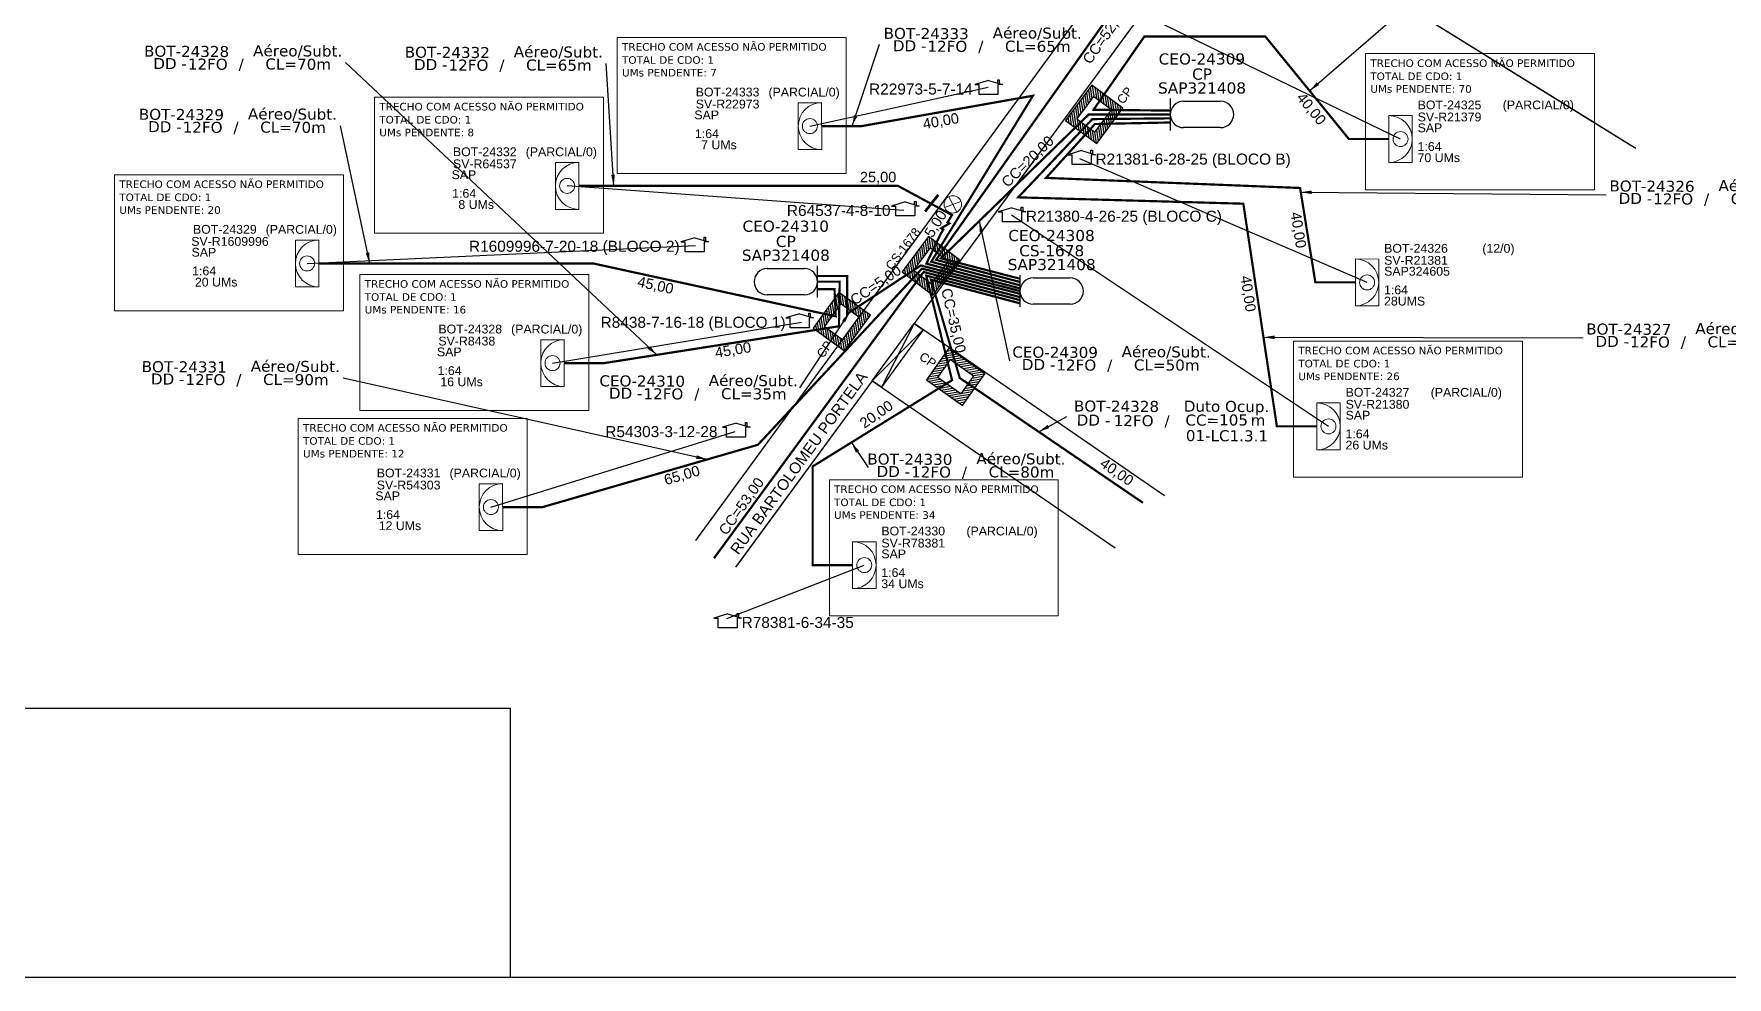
# Model space of a CAD drawing. Header units: millimetres. Extents: x 13779 to 15535, y -3498 to -2904.
# Drawn here: x 14019.8 to 14326.9, y -3498 to -3326.9 of the extents above; entities that cross this region are included whole.
import ezdxf
from ezdxf.enums import TextEntityAlignment as Align

# ---------------------------------------------------------------- set-up
doc = ezdxf.new("R2010")
doc.units = ezdxf.units.MM
doc.header["$MEASUREMENT"] = 0
for name, color, linetype in [('10.1-Caixas Subterrâneas', 5, 'Continuous'), ('20.5-CEO', 1, 'Continuous'), ('CAP a instalar', 1, 'Continuous'), ('label_cabos', 7, 'Continuous'), ('METRAGEM', 92, 'Continuous'), ('QUADRA', 94, 'Continuous'), ('Subida Lateral', 5, 'Continuous'), ('surveys', 7, 'Continuous'), ('surveys legendas', 7, 'Continuous')]:
    doc.layers.add(name, color=color, linetype=linetype)
for name, color, linetype, lineweight in [('10.4-Postes', 1, 'Continuous', 0), ("20.0-LEGENDA DOS CDO'S", 1, 'Continuous', 0), ('20.1-CDO_INTERIOR', 1, 'Continuous', 0), ('Segmento Logradouro Texto', 251, 'Continuous', 0)]:
    doc.layers.add(name, color=color, linetype=linetype, lineweight=lineweight)
doc.layers.add('DROP DE CLIENTE', color=140, linetype='Continuous', plot=False)
doc.styles.add('ARIAL', font='arial.ttf')
doc.styles.add('DIGICADE', font='arial.ttf')
doc.styles.add('siredit', font='verdana.ttf')
doc.dimstyles.new('CC', dxfattribs={"dimtxt": 1, "dimasz": 2, "dimexe": 0.18, "dimexo": 0.0625, "dimgap": 0.09, "dimtad": 0, "dimdec": 0, "dimrnd": 1, "dimzin": 0, "dimdsep": 46, "dimtxsty": 'siredit', "dimblk": 'NONE', "dimcen": 0, "dimse1": 1, "dimse2": 1, "dimsd1": 1, "dimsd2": 1, "dimclrt": 7, "dimadec": 0, "dimazin": 0, "dimtfac": 1, "dimtdec": 0, "dimtofl": 0, "dimtmove": 0, "dimatfit": 3, "dimfxl": 0, "dimtolj": 1, "dimtzin": 0, "dimarcsym": 0})

# ---------------------------------------------------------------- blocks, each defined once
blk = doc.blocks.new('SURVEY_SURVEY')
for p, q in [((-0.0000126, 0.0000127), (-0.0000251, 0.000009)), ((-0.0000251, 0.000009), (-0.0000212, 0.000009)), ((-0.0000212, 0), (-0.0000212, 0.000009)), ((-0.000004, 0), (-0.0000212, 0)), ((-0.0000126, 0.0000127), (0, 0.000009)), ((-0.0000041, 0.0000132), (-0.0000028, 0.0000132)), ((-0.0000041, 0.0000103), (-0.0000041, 0.0000132)), ((0, 0.000009), (-0.000004, 0.000009)), ((-0.000004, 0.000009), (-0.000004, 0)), ((-0.0000028, 0.0000132), (-0.0000028, 0.0000099))]:
    blk.add_line(p, q)
blk = doc.blocks.new('*X14')
at = {"color": 0, "linetype": 'Continuous'}
for p, q in [((-1.25, 0.34099), (-0.49099, 1.1)), ((-1.25, 0.517767), (-0.667767, 1.1)), ((-1.25, 0.694544), (-0.844544, 1.1)), ((-1.25, 0.87132), (-1.02132, 1.1)), ((-1.25, 1.048097), (-1.198097, 1.1)), ((-0.789214, 0.625), (-0.314214, 1.1)), ((-0.612437, 0.625), (-0.137437, 1.1)), ((-0.43566, 0.625), (0.03934, 1.1)), ((-0.258883, 0.625), (0.216117, 1.1)), ((-0.082107, 0.625), (0.392893, 1.1)), ((0.09467, 0.625), (0.56967, 1.1)), ((0.271447, 0.625), (0.746447, 1.1)), ((0.448223, 0.625), (0.923223, 1.1)), ((0.625, 0.625), (1.1, 1.1)), ((0.801777, 0.625), (1.25, 1.073223)), ((-1.25, 0.164214), (-0.8035, 0.610714)), ((-1.25, -0.012563), (-0.8035, 0.433937)), ((-1.25, -0.18934), (-0.8035, 0.25716)), ((-1.25, -0.366117), (-0.8035, 0.080383)), ((0.8035, 0.449947), (1.25, 0.896447)), ((0.8035, 0.27317), (1.25, 0.71967)), ((0.8035, 0.096393), (1.25, 0.542893)), ((0.8035, -0.080383), (1.25, 0.366117)), ((0.8035, -0.25716), (1.25, 0.18934)), ((0.8035, -0.433937), (1.25, 0.012563)), ((-1.25, -0.542893), (-0.8035, -0.096393)), ((-1.25, -0.71967), (-0.8035, -0.27317)), ((-1.25, -0.896447), (-0.8035, -0.449947)), ((-1.25, -1.073223), (-0.801777, -0.625)), ((-1.1, -1.1), (-0.625, -0.625)), ((-0.923223, -1.1), (-0.448223, -0.625)), ((-0.746447, -1.1), (-0.271447, -0.625)), ((-0.56967, -1.1), (-0.09467, -0.625)), ((-0.392893, -1.1), (0.082107, -0.625)), ((-0.216117, -1.1), (0.258883, -0.625)), ((-0.03934, -1.1), (0.43566, -0.625)), ((0.137437, -1.1), (0.612437, -0.625)), ((0.314214, -1.1), (0.789214, -0.625)), ((0.49099, -1.1), (1.25, -0.34099)), ((0.667767, -1.1), (1.25, -0.517767)), ((0.8035, -0.610714), (1.25, -0.164214)), ((0.844544, -1.1), (1.25, -0.694544)), ((1.02132, -1.1), (1.25, -0.87132)), ((1.198097, -1.1), (1.25, -1.048097))]:
    blk.add_line(p, q, dxfattribs=at)
blk = doc.blocks.new('MANHOLE_MQ')
at = {"color": 0, "linetype": 'Continuous'}
for p, q in [((0.00000623, 0.00000569), (-0.00000627, 0.00000569)), ((-0.00000627, 0.00000569), (-0.00000627, -0.00000531)), ((0.00000623, -0.00000531), (0.00000623, 0.00000569)), ((-0.00000404, 0.00000331), (0.00000399, 0.00000331)), ((-0.00000404, -0.00000294), (-0.00000404, 0.00000331)), ((0.00000399, 0.00000331), (0.00000399, -0.00000294)), ((0.00000399, -0.00000294), (-0.00000404, -0.00000294)), ((0.00000399, -0.00000294), (0.00000399, -0.00000294)), ((-0.00000627, -0.00000531), (0.00000623, -0.00000531))]:
    blk.add_line(p, q, dxfattribs=at)
at = {"color": 0, "linetype": 'Continuous', "xscale": 5e-06, "yscale": 5e-06, "zscale": 1e-05}
blk.add_blockref('*X14', (-0.00000002, 0.00000019), dxfattribs=at)
blk = doc.blocks.new('CDOI_CT_ESQ')
at = {"layer": '20.1-CDO_INTERIOR', "color": 8, "lineweight": 18}
blk.add_lwpolyline([(-2.12, -2.13), (-2.12, 2.12), (0, 2.12), (0.01, -2.13)], close=True, dxfattribs=at)
blk.add_circle((-1.06, 0), 0.68, dxfattribs=at)
blk.add_arc((0.01, 0), 2.13, 90.0276, 270.0276, dxfattribs=at)
at = {"layer": "20.0-LEGENDA DOS CDO'S", "color": 8, "style": 'ARIAL'}
for tag, p in [('CDO_N', (-9.3, 2.69)), ('SURVEY', (-9.3, 1.6)), ('SAP', (-9.3, 0.61)), ('1:XX', (-9.31, -1.08)), ('UMS', (-9.31, -2.09))]:
    blk.add_attdef(tag, p, '', height=0.8, rotation=359.9724, dxfattribs=at)
blk.add_attdef('FIBRAS_UTILIZADAS', text='', height=0.8, rotation=359.9724, dxfattribs=at).set_placement((-1.59, 2.69), align=Align.CENTER)
blk = doc.blocks.new('CDOI_CT_DRT')
at = {"layer": '20.1-CDO_INTERIOR', "color": 8, "lineweight": 18}
blk.add_lwpolyline([(2.13, -2.13), (2.13, 2.12), (0, 2.12), (0, -2.13)], close=True, dxfattribs=at)
blk.add_circle((1.06, 0), 0.68, dxfattribs=at)
blk.add_arc((0, 0), 2.13, 269.9724, 89.9724, dxfattribs=at)
at = {"layer": "20.0-LEGENDA DOS CDO'S", "color": 8, "style": 'ARIAL'}
for tag, p in [('CDO_N', (2.61, 2.69)), ('SURVEY', (2.61, 1.6)), ('SAP', (2.61, 0.61)), ('1:XX', (2.6, -1.08)), ('UMS', (2.6, -2.09))]:
    blk.add_attdef(tag, p, '', height=0.8, rotation=359.9724, dxfattribs=at)
blk.add_attdef('FIBRAS_UTILIZADAS', text='', height=0.8, rotation=359.9724, dxfattribs=at).set_placement((10.32, 2.69), align=Align.CENTER)
blk = doc.blocks.new('_None')
blk = doc.blocks.new('LEGENDA DOS CABOS')
at = {"layer": 'label_cabos', "color": 0, "style": 'siredit'}
for tag, p in [('ID', (4.24, 1.63)), ('XX', (14.31, 1.67)), ('TIPO_CABO', (2.74, 0.52)), ('CABO', (6.16, 0.47)), ('/', (9.19, 0.47)), ('METROS', (14.36, 0.47))]:
    blk.add_attdef(tag, text='', height=1, rotation=359.69, dxfattribs=at).set_placement(p, align=Align.MIDDLE_CENTER)
blk = doc.blocks.new('Inst CB DT OCUP CFOA-SM-ASU-120-S-12')
at = {"layer": 'label_cabos', "color": 0, "style": 'siredit'}
for tag, flags, p in [('ID_ATIVIDADE', 3, (1.31, 2.67)), ('FATOR', 1, (11.56, 2.55))]:
    blk.add_attdef(tag, text='', height=1, rotation=359.69, dxfattribs=dict(at, flags=flags)).set_placement(p, align=Align.MIDDLE_CENTER)
for tag, p in [('DESTINO_CABO', (3.13, 1.26)), ('TIPO_CABO', (13.11, 1.24)), ('TIPO_CABO', (1.26, 0)), ('CABO', (4.69, -0.05)), ('/', (7.71, -0.05)), ('LANCE', (10.91, 0)), ('UND', (15.96, 0)), ('FID', (13.15, -1.41))]:
    blk.add_attdef(tag, text='', height=1, rotation=359.69, dxfattribs=at).set_placement(p, align=Align.MIDDLE_CENTER)
blk.add_attdef('QTDE', (12.43, -0.47), '', height=1, rotation=359.69, dxfattribs=at)

msp = doc.modelspace()

# ---------------------------------------------------------------- linework, layer by layer
msp.add_lwpolyline([(13779.2, -3497.96), (14617.76, -3497.96), (14617.76, -2903.96), (13779.2, -2903.96), (13779.2, -3497.96)])
at = {"color": 0, "const_width": 0.494}
msp.add_lwpolyline([(14183.83, -3356.09), (14181.44, -3359.12)], dxfattribs=at)
at = {"color": 0, "linetype": 'Continuous'}
msp.add_lwpolyline([(14171.85, -3389.81), (14179.46, -3379.43), (14181.11, -3380.57), (14173.52, -3390.96), (14171.85, -3389.81), (14181.11, -3380.57), (14179.46, -3379.43), (14173.52, -3390.96)], dxfattribs=at)
at = {"color": 7}
for points in [[(13779.27, -3449.2), (14106.23, -3449.2)], [(14106.23, -3449.2), (14106.23, -3497.96)]]:
    msp.add_lwpolyline(points, dxfattribs=at)
at = {"layer": '10.4-Postes', "color": 0}
for points in [[(14187.95, -3357.28), (14184.99, -3358.38)], [(14185.72, -3356.44), (14187.22, -3359.22)]]:
    msp.add_lwpolyline(points, dxfattribs=at)
msp.add_circle((14186.47, -3357.83), 1.58, dxfattribs=at)
at = {"layer": '20.1-CDO_INTERIOR', "color": 0}
for points in [[(14125.63, -3327.54), (14125.63, -3352.21), (14167.14, -3352.21), (14167.14, -3327.54), (14125.63, -3327.54)], [(14261.32, -3330.49), (14261.32, -3355.17), (14302.83, -3355.17), (14302.83, -3330.49), (14261.32, -3330.49)], [(14081.62, -3338.38), (14081.62, -3363.05), (14123.13, -3363.05), (14123.13, -3338.38), (14081.62, -3338.38)], [(14034.47, -3352.45), (14034.47, -3377.12), (14075.98, -3377.12), (14075.98, -3352.45), (14034.47, -3352.45)], [(14078.97, -3370.52), (14078.97, -3395.2), (14120.48, -3395.2), (14120.48, -3370.52), (14078.97, -3370.52)], [(14248.26, -3382.61), (14248.26, -3407.28), (14289.77, -3407.28), (14289.77, -3382.61), (14248.26, -3382.61)], [(14067.79, -3396.63), (14067.79, -3421.3), (14109.3, -3421.3), (14109.3, -3396.63), (14067.79, -3396.63)], [(14164.08, -3407.76), (14164.08, -3432.43), (14205.59, -3432.43), (14205.59, -3407.76), (14164.08, -3407.76)]]:
    msp.add_lwpolyline(points, dxfattribs=at)
at = {"layer": '20.1-CDO_INTERIOR', "color": 10, "lineweight": 18}
msp.add_lwpolyline([(14263.71, -3376.23), (14263.71, -3367.73), (14259.46, -3367.72), (14259.46, -3376.22)], close=True, dxfattribs=at)
msp.add_circle((14261.59, -3371.98), 1.36, dxfattribs=at)
msp.add_arc((14259.46, -3371.97), 4.25, 269.9724, 89.9724, dxfattribs=at)
at = {"layer": '20.5-CEO', "color": 5}
for p, q in [((14228.3, -3339.12), (14235.01, -3339.12)), ((14235.01, -3343.91), (14228.3, -3343.91)), ((14201.04, -3371.15), (14207.75, -3371.15)), ((14207.75, -3375.93), (14201.04, -3375.93))]:
    msp.add_line(p, q, dxfattribs=at)
at = {"layer": '20.5-CEO', "color": 0}
for p, q in [((14152.83, -3369.46), (14159.55, -3369.46)), ((14159.55, -3374.24), (14152.83, -3374.24))]:
    msp.add_line(p, q, dxfattribs=at)
at = {"layer": '20.5-CEO', "color": 5}
for points in [[(14225.91, -3338.63), (14225.91, -3344.4)], [(14198.65, -3370.65), (14198.65, -3376.42)]]:
    msp.add_lwpolyline(points, dxfattribs=at)
at = {"layer": '20.5-CEO', "color": 0}
msp.add_lwpolyline([(14161.94, -3374.73), (14161.94, -3368.96)], dxfattribs=at)
at = {"layer": '20.5-CEO', "color": 5}
for centre, start, end in [((14228.3, -3341.51), 90, 270), ((14235.01, -3341.51), 270, 90), ((14201.04, -3373.54), 90, 270), ((14207.75, -3373.54), 270, 90)]:
    msp.add_arc(centre, 2.39, start, end, dxfattribs=at)
at = {"layer": '20.5-CEO', "color": 0}
for centre, start, end in [((14152.83, -3371.85), 90, 270), ((14159.55, -3371.85), 270, 90)]:
    msp.add_arc(centre, 2.39, start, end, dxfattribs=at)
at = {"layer": 'CAP a instalar', "color": 5, "ltscale": 5}
msp.add_lwpolyline([(14218.07, -3319.03, 0.4, 0.4, 0), (14183.43, -3367.88, 0.4, 0.4, 0), (14198.65, -3371.9, 0, 0, 0)], format="xyseb", dxfattribs=at)
at = {"layer": 'CAP a instalar', "color": 0, "ltscale": 5}
for points in [[(14265.54, -3345.97, 0.4, 0.4, 0), (14258.29, -3345.97, 0.4, 0.4, 0), (14243.13, -3327.37, 0.4, 0.4, 0), (14221.2, -3327.38, 0.4, 0.4, 0), (14211.98, -3340.66, 0.4, 0.4, 0), (14225.91, -3340.82, 0, 0, 0)], [(14162.68, -3343.63, 0.4, 0.4, 0), (14169.93, -3343.63, 0.4, 0.4, 0), (14201, -3338.12, 0.4, 0.4, 0), (14182.56, -3368.23, 0.4, 0.4, 0), (14198.65, -3372.5, 0, 0, 0)], [(14225.91, -3342.22, 0.4, 0.4, 0), (14211.77, -3342.36, 0.4, 0.4, 0), (14198.32, -3356.55, 0.4, 0.4, 0), (14239.15, -3357.7, 0.4, 0.4, 0), (14245.23, -3398.08, 0.4, 0.4, 0), (14252.48, -3398.08, 0, 0, 0)], [(14118.66, -3354.47, 0.4, 0.4, 0), (14125.91, -3354.47, 0.4, 0.4, 0), (14176.53, -3354.47, 0.4, 0.4, 0), (14186.32, -3359.76, 0.4, 0.4, 0), (14186.01, -3360.24, 0, 0, 0)], [(14198.65, -3373.06, 0.4, 0.4, 0), (14181.68, -3368.57, 0.4, 0.4, 0), (14184.21, -3363.3, 0, 0, 0)], [(14104.84, -3412.72, 0.4, 0.4, 0), (14112.09, -3412.72, 0.4, 0.4, 0), (14151.13, -3401.42, 0.4, 0.4, 0), (14180.88, -3369.47, 0.4, 0.4, 0), (14198.65, -3374.04, 0, 0, 0)], [(14198.65, -3375.18, 0.4, 0.4, 0), (14181.65, -3370.74, 0.4, 0.4, 0), (14186.33, -3389.71, 0.4, 0.4, 0), (14161.05, -3405.35, 0.4, 0.4, 0), (14161.05, -3423.24, 0.4, 0.4, 0), (14168.3, -3423.24, 0, 0, 0)], [(14161.94, -3370.82, 0.4, 0.4, 0), (14167.31, -3370.82, 0.4, 0.4, 0), (14167.31, -3377.68, 0.4, 0.4, 0), (14180.67, -3368.9, 0.4, 0.4, 0), (14198.65, -3373.54, 0, 0, 0)]]:
    msp.add_lwpolyline(points, format="xyseb", dxfattribs=at)
at = {"layer": 'CAP a instalar', "color": 5, "ltscale": 5, "const_width": 0.4}
msp.add_lwpolyline([(14198.65, -3371.31), (14184.33, -3367.6), (14211.1, -3341.53), (14225.91, -3341.51)], dxfattribs=at)
at = {"layer": 'CAP a instalar', "color": 1, "ltscale": 5}
msp.add_lwpolyline([(14225.91, -3342.97, 0.4, 0.4, 0), (14212.24, -3343.25, 0.4, 0.4, 0), (14203.38, -3353.02, 0.4, 0.4, 0), (14249.44, -3354.85, 0.4, 0.4, 0), (14252.21, -3371.97, 0.4, 0.4, 0), (14259.46, -3371.97, 0, 0, 0)], format="xyseb", dxfattribs=at)
at = {"layer": 'CAP a instalar', "color": 0, "ltscale": 5, "const_width": 0.4}
for points in [[(14071.51, -3368.54), (14078.76, -3368.54), (14121.27, -3368.54), (14121.27, -3368.54), (14165.24, -3378.13), (14165.24, -3378.13), (14165.02, -3373.21), (14161.94, -3373.21)], [(14198.65, -3374.64), (14181.18, -3370.08), (14143.16, -3422)], [(14161.94, -3371.85), (14165.96, -3371.85), (14165.82, -3379.93), (14165.82, -3379.93), (14123.26, -3386.61), (14116.01, -3386.61)]]:
    msp.add_lwpolyline(points, dxfattribs=at)
at = {"layer": 'CAP a instalar', "color": 0, "ltscale": 2.5}
msp.add_lwpolyline([(14220.94, -3411.94, 0.4, 0.4, 0), (14187.73, -3389.31, 0.4, 0.4, 0), (14182.5, -3371.48, 0.4, 0.4, 0), (14198.65, -3375.77, 0, 0, 0)], format="xyseb", dxfattribs=at)
at = {"layer": 'DROP DE CLIENTE', "color": 0, "linetype": 'Continuous'}
for points in [[(14267.66, -3345.97), (14223.43, -3324.6)], [(14160.55, -3343.63), (14192.88, -3336.55)], [(14177.57, -3358.92), (14116.53, -3354.47)], [(14254.6, -3398.09), (14197.13, -3359.76)], [(14069.39, -3368.54), (14139.79, -3365.3)], [(14113.89, -3386.61), (14159.01, -3379.19)], [(14102.71, -3412.72), (14146.99, -3399.03)], [(14145.48, -3432.9), (14170.42, -3423.24)]]:
    msp.add_lwpolyline(points, dxfattribs=at)
at = {"layer": 'DROP DE CLIENTE', "linetype": 'Continuous'}
msp.add_lwpolyline([(14261.59, -3371.98), (14209.5, -3349.55)], dxfattribs=at)
at = {"layer": 'QUADRA', "color": 4}
for points in [[(14139.89, -3418.75), (14226.79, -3299.77), (14227.11, -3298.89), (14227.24, -3297.97), (14227.15, -3297.04), (14226.86, -3296.15), (14226.39, -3295.34), (14225.74, -3294.63), (14224.94, -3294.07), (14224.04, -3293.59), (14162.21, -3255.02), (14135.32, -3239.37), (14104.71, -3225.32), (14075.29, -3212.84), (14073.01, -3211.82), (14057.37, -3205.91), (14041.16, -3201.53), (14026.08, -3197.85), (13992.82, -3193.14), (13959.24, -3191.67), (13925.65, -3193.44), (13892.46, -3198.47), (13866.67, -3204.72), (13839.83, -3213)], [(14302.83, -3343.06), (14239.57, -3303.81), (14238.64, -3303.28), (14237.58, -3303.04), (14236.5, -3303.11), (14235.48, -3303.49), (14234.65, -3304.13), (14234.07, -3304.99), (14179.46, -3379.43)]]:
    msp.add_lwpolyline(points, dxfattribs=at)
at = {"layer": 'QUADRA', "color": 0}
for points in [[(14302.83, -3343.06), (14239.57, -3303.81), (14238.64, -3303.28), (14237.58, -3303.04), (14236.5, -3303.11), (14235.48, -3303.49), (14234.65, -3304.13), (14234.07, -3304.99), (14179.46, -3379.43)], [(14309.27, -3347.06), (14239.57, -3303.81), (14238.64, -3303.28), (14237.58, -3303.04), (14236.5, -3303.11), (14235.48, -3303.49), (14234.65, -3304.13), (14234.07, -3304.99), (14179.46, -3379.43)], [(14310.33, -3347.72), (14239.57, -3303.81), (14238.64, -3303.28), (14237.58, -3303.04), (14236.5, -3303.11), (14235.48, -3303.49), (14234.65, -3304.13), (14234.07, -3304.99), (14179.46, -3379.43)], [(14224.83, -3410.66), (14179.46, -3379.43)], [(14171.85, -3389.81), (14147.05, -3423.62)], [(14171.85, -3389.81), (14147.46, -3423.05)], [(14171.85, -3389.81), (14147.6, -3422.86)], [(14171.85, -3389.81), (14215.93, -3420.08)]]:
    msp.add_lwpolyline(points, dxfattribs=at)
at = {"layer": 'Subida Lateral', "color": 0, "const_width": 0.4}
msp.add_lwpolyline([(14186.01, -3360.24), (14185.52, -3361.09), (14185.84, -3361.27), (14184.36, -3362.16), (14184.74, -3362.38), (14184.21, -3363.3)], dxfattribs=at)

# ---------------------------------------------------------------- block references
at = {"layer": '10.1-Caixas Subterrâneas', "color": 0, "yscale": 639575.1086223164, "zscale": 639575.1086223164}
for p, xscale, rotation in [((14212.01, -3341.43), 639575.1086223165, 233.3752063773877), ((14182.37, -3368.9), 639575.1086223164, 232.9137714706371), ((14166.22, -3379.05), 639575.1086223164, 234.0520737370764), ((14187.03, -3388.99), 639575.1086223163, 144.7984133941828)]:
    msp.add_blockref('MANHOLE_MQ', p, dxfattribs=dict(at, xscale=xscale, rotation=rotation))
at = {"layer": '20.1-CDO_INTERIOR', "color": 0}
ref = msp.add_blockref('CDOI_CT_ESQ', (14162.67, -3343.63), dxfattribs=dict(at, xscale=2, yscale=2, zscale=2))
ref.add_attrib('CDO_N', '     BOT-24333', dxfattribs={"layer": "20.0-LEGENDA DOS CDO'S", "color": 8, "height": 1.6, "rotation": 359.9724, "style": 'ARIAL'}).set_placement((14144.07, -3338.25), align=Align.CENTER)
ref.add_attrib('FIBRAS_UTILIZADAS', '(PARCIAL/0)', dxfattribs={"layer": "20.0-LEGENDA DOS CDO'S", "color": 8, "height": 1.6, "rotation": 359.9724, "style": 'ARIAL'}).set_placement((14159.5, -3338.26), align=Align.CENTER)
ref.add_attrib('SURVEY', '     SV-R22973', dxfattribs={"layer": "20.0-LEGENDA DOS CDO'S", "color": 8, "height": 1.6, "rotation": 359.9724, "style": 'ARIAL'}).set_placement((14144.08, -3340.43), align=Align.CENTER)
ref.add_attrib('SAP', 'SAP', dxfattribs={"layer": "20.0-LEGENDA DOS CDO'S", "color": 8, "height": 1.6, "rotation": 359.9724, "style": 'ARIAL'}).set_placement((14144.07, -3342.4), align=Align.RIGHT)
ref.add_attrib('1:XX', '1:64', dxfattribs={"layer": "20.0-LEGENDA DOS CDO'S", "color": 8, "height": 1.6, "rotation": 359.9724, "style": 'ARIAL'}).set_placement((14144.06, -3345.79), align=Align.RIGHT)
ref.add_attrib('UMS', '7 UMs', dxfattribs={"layer": "20.0-LEGENDA DOS CDO'S", "color": 8, "height": 1.6, "rotation": 359.9724, "style": 'ARIAL'}).set_placement((14144.06, -3347.82), align=Align.CENTER)
ref = msp.add_blockref('CDOI_CT_DRT', (14265.53, -3345.97), dxfattribs=dict(at, xscale=2, yscale=2, zscale=2))
ref.add_attrib('CDO_N', 'BOT-24325', (14270.76, -3340.59), dxfattribs={"layer": "20.0-LEGENDA DOS CDO'S", "color": 8, "height": 1.6, "rotation": 359.9724, "style": 'ARIAL'})
ref.add_attrib('FIBRAS_UTILIZADAS', '(PARCIAL/0)', (14286.18, -3340.59), dxfattribs={"layer": "20.0-LEGENDA DOS CDO'S", "color": 8, "height": 1.6, "rotation": 359.9724, "style": 'ARIAL'})
ref.add_attrib('SURVEY', 'SV-R21379', (14270.76, -3342.77), dxfattribs={"layer": "20.0-LEGENDA DOS CDO'S", "color": 8, "height": 1.6, "rotation": 359.9724, "style": 'ARIAL'})
ref.add_attrib('SAP', 'SAP', (14270.75, -3344.74), dxfattribs={"layer": "20.0-LEGENDA DOS CDO'S", "color": 8, "height": 1.6, "rotation": 359.9724, "style": 'ARIAL'})
ref.add_attrib('1:XX', '1:64', (14270.74, -3348.13), dxfattribs={"layer": "20.0-LEGENDA DOS CDO'S", "color": 8, "height": 1.6, "rotation": 359.9724, "style": 'ARIAL'})
ref.add_attrib('UMS', '70 UMs', (14270.74, -3350.15), dxfattribs={"layer": "20.0-LEGENDA DOS CDO'S", "color": 8, "height": 1.6, "rotation": 359.9724, "style": 'ARIAL'})
ref = msp.add_blockref('CDOI_CT_ESQ', (14118.65, -3354.47), dxfattribs=dict(at, xscale=2, yscale=2, zscale=2))
ref.add_attrib('CDO_N', '     BOT-24332', dxfattribs={"layer": "20.0-LEGENDA DOS CDO'S", "color": 8, "height": 1.6, "rotation": 359.9724, "style": 'ARIAL'}).set_placement((14100.05, -3349.08), align=Align.CENTER)
ref.add_attrib('FIBRAS_UTILIZADAS', '(PARCIAL/0)', dxfattribs={"layer": "20.0-LEGENDA DOS CDO'S", "color": 8, "height": 1.6, "rotation": 359.9724, "style": 'ARIAL'}).set_placement((14115.48, -3349.09), align=Align.CENTER)
ref.add_attrib('SURVEY', '     SV-R64537', dxfattribs={"layer": "20.0-LEGENDA DOS CDO'S", "color": 8, "height": 1.6, "rotation": 359.9724, "style": 'ARIAL'}).set_placement((14100.06, -3351.27), align=Align.CENTER)
ref.add_attrib('SAP', 'SAP', dxfattribs={"layer": "20.0-LEGENDA DOS CDO'S", "color": 8, "height": 1.6, "rotation": 359.9724, "style": 'ARIAL'}).set_placement((14100.05, -3353.24), align=Align.RIGHT)
ref.add_attrib('1:XX', '1:64', dxfattribs={"layer": "20.0-LEGENDA DOS CDO'S", "color": 8, "height": 1.6, "rotation": 359.9724, "style": 'ARIAL'}).set_placement((14100.04, -3356.62), align=Align.RIGHT)
ref.add_attrib('UMS', '8 UMs', dxfattribs={"layer": "20.0-LEGENDA DOS CDO'S", "color": 8, "height": 1.6, "rotation": 359.9724, "style": 'ARIAL'}).set_placement((14100.04, -3358.65), align=Align.CENTER)
ref = msp.add_blockref('CDOI_CT_ESQ', (14071.5, -3368.54), dxfattribs=dict(at, xscale=2, yscale=2, zscale=2))
ref.add_attrib('CDO_N', '     BOT-24329', dxfattribs={"layer": "20.0-LEGENDA DOS CDO'S", "color": 8, "height": 1.6, "rotation": 359.9724, "style": 'ARIAL'}).set_placement((14052.91, -3363.15), align=Align.CENTER)
ref.add_attrib('FIBRAS_UTILIZADAS', '(PARCIAL/0)', dxfattribs={"layer": "20.0-LEGENDA DOS CDO'S", "color": 8, "height": 1.6, "rotation": 359.9724, "style": 'ARIAL'}).set_placement((14068.33, -3363.16), align=Align.CENTER)
ref.add_attrib('SURVEY', '        SV-R1609996', dxfattribs={"layer": "20.0-LEGENDA DOS CDO'S", "color": 8, "height": 1.6, "rotation": 359.9724, "style": 'ARIAL'}).set_placement((14052.91, -3365.34), align=Align.CENTER)
ref.add_attrib('SAP', 'SAP', dxfattribs={"layer": "20.0-LEGENDA DOS CDO'S", "color": 8, "height": 1.6, "rotation": 359.9724, "style": 'ARIAL'}).set_placement((14052.9, -3367.31), align=Align.RIGHT)
ref.add_attrib('1:XX', '1:64', dxfattribs={"layer": "20.0-LEGENDA DOS CDO'S", "color": 8, "height": 1.6, "rotation": 359.9724, "style": 'ARIAL'}).set_placement((14052.89, -3370.69), align=Align.RIGHT)
ref.add_attrib('UMS', '20 UMs', dxfattribs={"layer": "20.0-LEGENDA DOS CDO'S", "color": 8, "height": 1.6, "rotation": 359.9724, "style": 'ARIAL'}).set_placement((14052.89, -3372.72), align=Align.CENTER)
ref = msp.add_blockref('CDOI_CT_ESQ', (14116, -3386.61), dxfattribs=dict(at, xscale=2, yscale=2, zscale=2))
ref.add_attrib('CDO_N', '     BOT-24328', dxfattribs={"layer": "20.0-LEGENDA DOS CDO'S", "color": 8, "height": 1.6, "rotation": 359.9724, "style": 'ARIAL'}).set_placement((14097.41, -3381.23), align=Align.CENTER)
ref.add_attrib('FIBRAS_UTILIZADAS', '(PARCIAL/0)', dxfattribs={"layer": "20.0-LEGENDA DOS CDO'S", "color": 8, "height": 1.6, "rotation": 359.9724, "style": 'ARIAL'}).set_placement((14112.83, -3381.24), align=Align.CENTER)
ref.add_attrib('SURVEY', '   SV-R8438', dxfattribs={"layer": "20.0-LEGENDA DOS CDO'S", "color": 8, "height": 1.6, "rotation": 359.9724, "style": 'ARIAL'}).set_placement((14097.41, -3383.41), align=Align.CENTER)
ref.add_attrib('SAP', 'SAP', dxfattribs={"layer": "20.0-LEGENDA DOS CDO'S", "color": 8, "height": 1.6, "rotation": 359.9724, "style": 'ARIAL'}).set_placement((14097.4, -3385.38), align=Align.RIGHT)
ref.add_attrib('1:XX', '1:64', dxfattribs={"layer": "20.0-LEGENDA DOS CDO'S", "color": 8, "height": 1.6, "rotation": 359.9724, "style": 'ARIAL'}).set_placement((14097.39, -3388.77), align=Align.RIGHT)
ref.add_attrib('UMS', '16 UMs', dxfattribs={"layer": "20.0-LEGENDA DOS CDO'S", "color": 8, "height": 1.6, "rotation": 359.9724, "style": 'ARIAL'}).set_placement((14097.39, -3390.8), align=Align.CENTER)
ref = msp.add_blockref('CDOI_CT_DRT', (14252.47, -3398.08), dxfattribs=dict(at, xscale=2, yscale=2, zscale=2))
ref.add_attrib('CDO_N', 'BOT-24327', (14257.7, -3392.7), dxfattribs={"layer": "20.0-LEGENDA DOS CDO'S", "color": 8, "height": 1.6, "rotation": 359.9724, "style": 'ARIAL'})
ref.add_attrib('FIBRAS_UTILIZADAS', '(PARCIAL/0)', (14273.12, -3392.71), dxfattribs={"layer": "20.0-LEGENDA DOS CDO'S", "color": 8, "height": 1.6, "rotation": 359.9724, "style": 'ARIAL'})
ref.add_attrib('SURVEY', 'SV-R21380', (14257.7, -3394.88), dxfattribs={"layer": "20.0-LEGENDA DOS CDO'S", "color": 8, "height": 1.6, "rotation": 359.9724, "style": 'ARIAL'})
ref.add_attrib('SAP', 'SAP', (14257.69, -3396.86), dxfattribs={"layer": "20.0-LEGENDA DOS CDO'S", "color": 8, "height": 1.6, "rotation": 359.9724, "style": 'ARIAL'})
ref.add_attrib('1:XX', '1:64', (14257.68, -3400.24), dxfattribs={"layer": "20.0-LEGENDA DOS CDO'S", "color": 8, "height": 1.6, "rotation": 359.9724, "style": 'ARIAL'})
ref.add_attrib('UMS', '26 UMs', (14257.68, -3402.27), dxfattribs={"layer": "20.0-LEGENDA DOS CDO'S", "color": 8, "height": 1.6, "rotation": 359.9724, "style": 'ARIAL'})
ref = msp.add_blockref('CDOI_CT_ESQ', (14104.83, -3412.72), dxfattribs=dict(at, xscale=2, yscale=2, zscale=2))
ref.add_attrib('CDO_N', '     BOT-24331', dxfattribs={"layer": "20.0-LEGENDA DOS CDO'S", "color": 8, "height": 1.6, "rotation": 359.9724, "style": 'ARIAL'}).set_placement((14086.23, -3407.34), align=Align.CENTER)
ref.add_attrib('FIBRAS_UTILIZADAS', '(PARCIAL/0)', dxfattribs={"layer": "20.0-LEGENDA DOS CDO'S", "color": 8, "height": 1.6, "rotation": 359.9724, "style": 'ARIAL'}).set_placement((14101.66, -3407.34), align=Align.CENTER)
ref.add_attrib('SURVEY', '     SV-R54303', dxfattribs={"layer": "20.0-LEGENDA DOS CDO'S", "color": 8, "height": 1.6, "rotation": 359.9724, "style": 'ARIAL'}).set_placement((14086.24, -3409.52), align=Align.CENTER)
ref.add_attrib('SAP', 'SAP', dxfattribs={"layer": "20.0-LEGENDA DOS CDO'S", "color": 8, "height": 1.6, "rotation": 359.9724, "style": 'ARIAL'}).set_placement((14086.23, -3411.49), align=Align.RIGHT)
ref.add_attrib('1:XX', '1:64', dxfattribs={"layer": "20.0-LEGENDA DOS CDO'S", "color": 8, "height": 1.6, "rotation": 359.9724, "style": 'ARIAL'}).set_placement((14086.22, -3414.88), align=Align.RIGHT)
ref.add_attrib('UMS', '12 UMs', dxfattribs={"layer": "20.0-LEGENDA DOS CDO'S", "color": 8, "height": 1.6, "rotation": 359.9724, "style": 'ARIAL'}).set_placement((14086.22, -3416.9), align=Align.CENTER)
ref = msp.add_blockref('CDOI_CT_DRT', (14168.29, -3423.24), dxfattribs=dict(at, xscale=2, yscale=2, zscale=2))
ref.add_attrib('CDO_N', 'BOT-24330', (14173.51, -3417.86), dxfattribs={"layer": "20.0-LEGENDA DOS CDO'S", "color": 8, "height": 1.6, "rotation": 359.9724, "style": 'ARIAL'})
ref.add_attrib('FIBRAS_UTILIZADAS', '(PARCIAL/0)', (14188.94, -3417.86), dxfattribs={"layer": "20.0-LEGENDA DOS CDO'S", "color": 8, "height": 1.6, "rotation": 359.9724, "style": 'ARIAL'})
ref.add_attrib('SURVEY', 'SV-R78381', (14173.52, -3420.04), dxfattribs={"layer": "20.0-LEGENDA DOS CDO'S", "color": 8, "height": 1.6, "rotation": 359.9724, "style": 'ARIAL'})
ref.add_attrib('SAP', 'SAP', (14173.51, -3422.01), dxfattribs={"layer": "20.0-LEGENDA DOS CDO'S", "color": 8, "height": 1.6, "rotation": 359.9724, "style": 'ARIAL'})
ref.add_attrib('1:XX', '1:64', (14173.5, -3425.4), dxfattribs={"layer": "20.0-LEGENDA DOS CDO'S", "color": 8, "height": 1.6, "rotation": 359.9724, "style": 'ARIAL'})
ref.add_attrib('UMS', '34 UMs', (14173.5, -3427.42), dxfattribs={"layer": "20.0-LEGENDA DOS CDO'S", "color": 8, "height": 1.6, "rotation": 359.9724, "style": 'ARIAL'})
at = {"layer": 'label_cabos', "color": 0, "lineweight": 0, "xscale": 2, "yscale": 2, "zscale": 2}
for p, values in [((14173.16, -3330.1), {'ID': 'BOT-24333', 'CABO': '12FO', 'METROS': 'CL=65m', 'XX': 'Aéreo/Subt.', '/': '/', 'TIPO_CABO': 'DD -'}), ((14039.05, -3333.33), {'ID': 'BOT-24328', 'CABO': '12FO', 'METROS': 'CL=70m', 'XX': 'Aéreo/Subt.', '/': '/', 'TIPO_CABO': 'DD -'}), ((14086.32, -3333.51), {'ID': 'BOT-24332', 'CABO': '12FO', 'METROS': 'CL=65m', 'XX': 'Aéreo/Subt.', '/': '/', 'TIPO_CABO': 'DD -'}), ((14038.11, -3344.78), {'ID': 'BOT-24329', 'CABO': '12FO', 'METROS': 'CL=70m', 'XX': 'Aéreo/Subt.', '/': '/', 'TIPO_CABO': 'DD -'}), ((14304.77, -3357.78), {'ID': 'BOT-24326', 'CABO': '12FO', 'METROS': 'CL=65m', 'XX': 'Aéreo/Subt.', '/': '/', 'TIPO_CABO': 'DD -'}), ((14300.56, -3383.72), {'ID': 'BOT-24327', 'CABO': '12FO', 'METROS': 'CL=65m', 'XX': 'Aéreo/Subt.', '/': '/', 'TIPO_CABO': 'DD -'}), ((14196.54, -3387.9), {'ID': 'CEO-24309', 'CABO': '12FO', 'METROS': 'CL=50m', 'XX': 'Aéreo/Subt.', '/': '/', 'TIPO_CABO': 'DD -'}), ((14038.62, -3390.54), {'ID': 'BOT-24331', 'CABO': '12FO', 'METROS': 'CL=90m', 'XX': 'Aéreo/Subt.', '/': '/', 'TIPO_CABO': 'DD -'}), ((14121.67, -3393.12), {'ID': 'CEO-24310', 'CABO': '12FO', 'METROS': 'CL=35m', 'XX': 'Aéreo/Subt.', '/': '/', 'TIPO_CABO': 'DD -'}), ((14170.2, -3407.3), {'ID': 'BOT-24330', 'CABO': '12FO', 'METROS': 'CL=80m', 'XX': 'Aéreo/Subt.', '/': '/', 'TIPO_CABO': 'DD -'})]:
    msp.add_blockref('LEGENDA DOS CABOS', p, dxfattribs=at).add_auto_attribs(values)
at = {"layer": 'label_cabos', "color": 0, "lineweight": 0}
ref = msp.add_blockref('Inst CB DT OCUP CFOA-SM-ASU-120-S-12', (14209.89, -3396.95), dxfattribs=dict(at, xscale=2, yscale=2, zscale=2))
ref.add_attrib('DESTINO_CABO', 'BOT-24328', dxfattribs={"color": 0, "height": 2, "rotation": 359.69, "style": 'siredit'}).set_placement((14216.15, -3394.43), align=Align.MIDDLE_CENTER)
ref.add_attrib('CABO', '12FO', dxfattribs={"color": 0, "height": 2, "rotation": 359.69, "style": 'siredit'}).set_placement((14219.26, -3397.05), align=Align.MIDDLE_CENTER)
ref.add_attrib('TIPO_CABO', 'Duto Ocup.', dxfattribs={"color": 0, "height": 2, "rotation": 359.69, "style": 'siredit'}).set_placement((14236.1, -3394.46), align=Align.MIDDLE_CENTER)
ref.add_attrib('/', '/', dxfattribs={"color": 0, "height": 2, "rotation": 359.69, "style": 'siredit'}).set_placement((14225.32, -3397.05), align=Align.MIDDLE_CENTER)
ref.add_attrib('TIPO_CABO', 'DD - ', dxfattribs={"color": 0, "height": 2, "rotation": 359.69, "style": 'siredit'}).set_placement((14212.41, -3396.96), align=Align.MIDDLE_CENTER)
ref.add_attrib('FID', '01-LC1.3.1', dxfattribs={"color": 0, "height": 2, "rotation": 359.69, "style": 'siredit'}).set_placement((14236.18, -3399.78), align=Align.MIDDLE_CENTER)
ref.add_attrib('LANCE', 'CC=', dxfattribs={"color": 0, "height": 2, "rotation": 359.69, "style": 'siredit'}).set_placement((14231.71, -3396.95), align=Align.MIDDLE_CENTER)
ref.add_attrib('QTDE', '105', (14234.75, -3397.9), dxfattribs={"color": 0, "height": 2, "rotation": 359.69, "style": 'siredit'})
ref.add_attrib('UND', 'm', dxfattribs={"color": 0, "height": 2, "rotation": 359.69, "style": 'siredit'}).set_placement((14241.82, -3396.95), align=Align.MIDDLE_CENTER)
at = {"layer": 'surveys', "color": 0, "xscale": 200000, "yscale": 200000, "zscale": 200000}
for p in [(14195.46, -3337.9), (14212.34, -3350.61), (14180.37, -3359.93), (14199.71, -3360.97), (14142.18, -3366.42), (14161.19, -3380.21), (14149.7, -3400.03), (14148.17, -3434.64)]:
    msp.add_blockref('SURVEY_SURVEY', p, dxfattribs=at)

# ---------------------------------------------------------------- texts
at = {"layer": '10.1-Caixas Subterrâneas', "color": 0, "style": 'ARIAL'}
for s, rotation, p in [('CP', 53.3752, (14217.37, -3339.78)), ('CS-1678', 52.9138, (14175.4, -3369.87)), ('CP', 54.0521, (14162.94, -3385.83)), ('CP', 324.7984, (14180.21, -3385.79))]:
    msp.add_text(s, height=1.6, rotation=rotation, dxfattribs=at).set_placement(p)
at = {"layer": "20.0-LEGENDA DOS CDO'S", "color": 10, "style": 'ARIAL'}
for tag, p, s in [('BOT-24326', (14264.68, -3366.59), 'CDOIXXX'), ('SV-R21381', (14264.68, -3368.77), 'SV-XXXXXX'), ('SAP324605', (14264.68, -3370.75), 'SAP'), ('1:64', (14264.66, -3374.13), '1:64'), ('28UMS', (14264.66, -3376.16), 'UMs')]:
    msp.add_attdef(tag, p, s, height=1.6, rotation=359.9724, dxfattribs=at)
msp.add_attdef('(12/0)', text='(XX/YY)', height=1.6, rotation=359.9724, dxfattribs=at).set_placement((14285.4, -3366.6), align=Align.CENTER)
at = {"layer": '20.1-CDO_INTERIOR', "color": 0, "style": 'siredit'}
for s, p in [('TRECHO COM ACESSO NÃO PERMITIDO', (14126.48, -3329.95)), ('TOTAL DE CDO: 1', (14126.48, -3332.33)), ('TRECHO COM ACESSO NÃO PERMITIDO', (14262.17, -3332.91)), ('UMs PENDENTE: 7', (14126.48, -3334.63)), ('TOTAL DE CDO: 1', (14262.17, -3335.28)), ('UMs PENDENTE: 70', (14262.17, -3337.58)), ('TRECHO COM ACESSO NÃO PERMITIDO', (14082.46, -3340.79)), ('TOTAL DE CDO: 1', (14082.46, -3343.16)), ('UMs PENDENTE: 8', (14082.46, -3345.47)), ('TRECHO COM ACESSO NÃO PERMITIDO', (14035.32, -3354.86)), ('TOTAL DE CDO: 1', (14035.32, -3357.23)), ('UMs PENDENTE: 20', (14035.32, -3359.54)), ('TRECHO COM ACESSO NÃO PERMITIDO', (14079.82, -3372.94)), ('TOTAL DE CDO: 1', (14079.82, -3375.31)), ('UMs PENDENTE: 16', (14079.82, -3377.61)), ('TRECHO COM ACESSO NÃO PERMITIDO', (14249.11, -3385.02)), ('TOTAL DE CDO: 1', (14249.11, -3387.39)), ('UMs PENDENTE: 26', (14249.11, -3389.7)), ('TRECHO COM ACESSO NÃO PERMITIDO', (14068.64, -3399.04)), ('TOTAL DE CDO: 1', (14068.64, -3401.41)), ('UMs PENDENTE: 12', (14068.64, -3403.72)), ('TRECHO COM ACESSO NÃO PERMITIDO', (14164.93, -3410.17)), ('TOTAL DE CDO: 1', (14164.93, -3412.55)), ('UMs PENDENTE: 34', (14164.93, -3414.85))]:
    msp.add_text(s, height=1.3776, dxfattribs=at).set_placement(p)
at = {"layer": '20.5-CEO', "color": 5, "style": 'siredit'}
for tag, text, height, p in [('CEO-24309', 'CEO-XXX', 2.019, (14231.63, -3330.44)), ('CP', 'CS-XXX', 2.028, (14231.66, -3333.18)), ('SAP321408', 'SAP 321408', 2.028, (14231.66, -3335.7))]:
    msp.add_attdef(tag, text=text, height=height, dxfattribs=at).set_placement(p, align=Align.TOP_CENTER)
at = {"layer": '20.5-CEO', "color": 0, "style": 'siredit'}
for tag, text, height, p in [('CEO-24310', 'CEO-XXX', 2.019, (14156.17, -3360.77)), ('CP', 'CS-XXX', 2.028, (14156.19, -3363.52)), ('CEO-24308', 'CEO-XXX', 2.019, (14204.37, -3362.46)), ('CS-1678', 'CS-XXX', 2.028, (14204.4, -3365.21)), ('SAP321408', 'SAP 321408', 2.028, (14156.19, -3366.03)), ('SAP321408', 'SAP 321408', 2.028, (14204.4, -3367.72))]:
    msp.add_attdef(tag, text=text, height=height, dxfattribs=at).set_placement(p, align=Align.TOP_CENTER)
at = {"layer": 'METRAGEM', "color": 0, "style": 'ARIAL'}
for s, rotation, p in [('CC=52,00', 54.5823, (14211.39, -3332.55)), ('40,00', 309.1839, (14248.68, -3338.51)), ('40,00', 10.0555, (14181.21, -3344.19)), ('CC=20,00', 44.2387, (14196.41, -3354.87)), ('5,00', 58.1069, (14182.77, -3364.01)), ('40,00', 279.1958, (14247.69, -3359.36)), ('45,00', 347.6836, (14129.14, -3372.69)), ('CC=5,00', 34.6325, (14168.69, -3376.2)), ('40,00', 278.5675, (14238.63, -3370.89)), ('CC=35,00', 283.1536, (14184.35, -3373.29)), ('45,00', 9.379, (14143.5, -3385.67)), ('20,00', 34.7622, (14170.42, -3398.54)), ('40,00', 325.4584, (14212.97, -3405.23)), ('65,00', 16.1403, (14134.43, -3408.75)), ('CC=53,00', 54.5823, (14145.42, -3417.98))]:
    msp.add_text(s, height=1.89, rotation=rotation, dxfattribs=at).set_placement(p)
msp.add_text('25,00', height=1.89, dxfattribs=at).set_placement((14169.62, -3353.81))
at = {"layer": 'Segmento Logradouro Texto', "color": 5, "linetype": 'Continuous', "insert": (14145.96, -3420.34), "char_height": 2, "width": 40.6194, "attachment_point": 1, "rotation": 54.0007, "style": 'DIGICADE'}
msp.add_mtext('\\fArial|b0|i0|c0|p34;\\W1.0000000000;\\T1.0000000000;\\o\\lRUA BARTOLOMEU PORTELA', dxfattribs=at)
at = {"layer": 'surveys legendas', "color": 0, "style": 'ARIAL'}
for s, p in [('R22973-5-7-14', (14171.28, -3337.9)), ('R21381-6-28-25 (BLOCO B)', (14212.34, -3350.61)), ('R64537-4-8-10', (14156.38, -3359.93)), ('R21380-4-26-25 (BLOCO C)', (14199.71, -3360.97)), ('R1609996-7-20-18 (BLOCO 2)', (14098.73, -3366.42)), ('R8438-7-16-18 (BLOCO 1)', (14122.6, -3380.21)), ('R54303-3-12-28', (14123.45, -3400.03)), ('R78381-6-34-35', (14148.17, -3434.64))]:
    msp.add_text(s, height=2, dxfattribs=at).set_placement(p)

# ---------------------------------------------------------------- leaders
at = {"layer": 'label_cabos', "color": 0}
for points in [[(14251.17, -3337.23), (14271.55, -3319.58)], [(14168.22, -3343.63), (14173.16, -3328.74)], [(14132.79, -3385.12), (14076.34, -3332.12)], [(14124.98, -3354.47), (14123.62, -3332.29)], [(14080.74, -3368.54), (14075.41, -3343.56)], [(14249.56, -3355.61), (14304.95, -3356.08)], [(14191.25, -3360.86), (14196.72, -3386.19)], [(14167.76, -3377.38), (14158.65, -3391.11)], [(14242.8, -3381.93), (14300.74, -3382.01)], [(14141.93, -3404.08), (14075.92, -3389.33)], [(14202.04, -3399.06), (14207.17, -3396.29)], [(14168.07, -3401.01), (14171.13, -3405.54)]]:
    msp.add_leader(points, dimstyle='CC', override={"dimgap": 0.09, "dimtad": 0}, dxfattribs=at)

doc.saveas('drawing.dxf')
